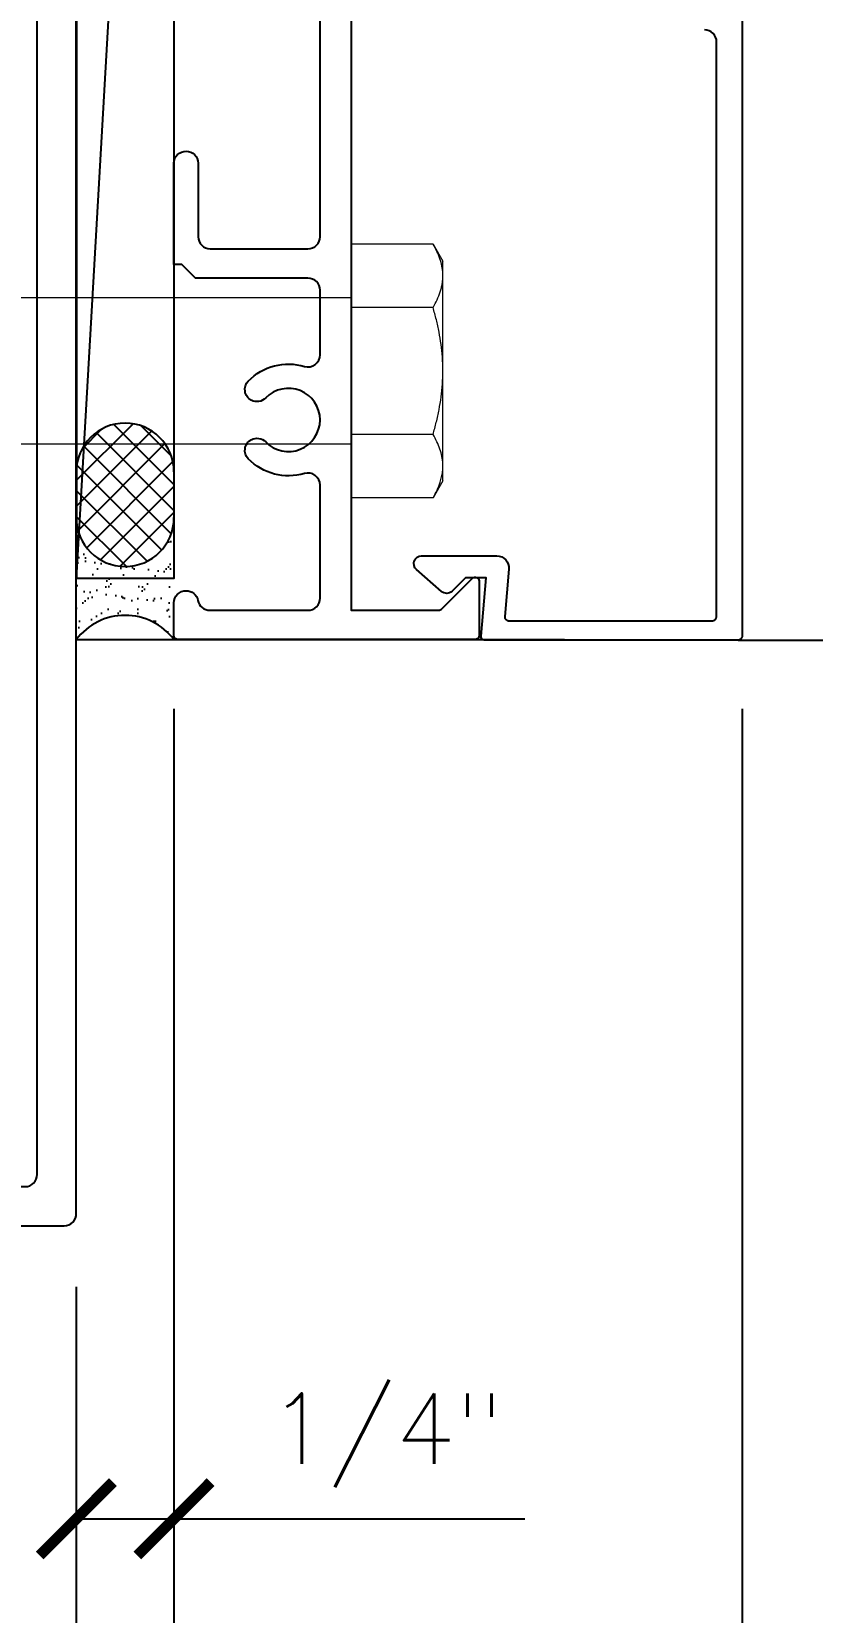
# Model space of a CAD drawing. Header units: inches. Extents: x 1061.6 to 1074.4, y -174.3 to -161.1.
# Drawn here: x 1068.321 to 1070.32, y -172.165 to -168.119 of the extents above; entities that cross this region are included whole.
import ezdxf

# ---------------------------------------------------------------- set-up
doc = ezdxf.new("R2010")
doc.units = ezdxf.units.IN
doc.header["$MEASUREMENT"] = 0
doc.linetypes.add('SLD-Solid', pattern=[0])
for name, color, linetype in [('ALUMINUM', 7, 'Continuous'), ('DIM', 140, 'Continuous'), ('DIM @ 2', 140, 'Continuous'), ('FRAME', 1, 'Continuous'), ('GASKET', 1, 'Continuous'), ('HATCH1', 4, 'Continuous'), ('SEALANT', 1, 'Continuous')]:
    doc.layers.add(name, color=color, linetype=linetype)
doc.styles.add('SIMPLEX1', font='simplex.shx')
doc.styles.get("Standard").update_dxf_attribs({"font": 'romans.shx'})
doc.dimstyles.new('1X1', dxfattribs={"dimtxt": 0.09, "dimasz": 0.09375, "dimexe": 0.09375, "dimexo": 0.09375, "dimgap": 0.032, "dimtad": 1, "dimdec": 4, "dimzin": 11, "dimdsep": 46, "dimlunit": 5, "dimtxsty": 'Standard', "dimblk1": 'ARCHTICK', "dimblk2": 'ARCHTICK', "dimsah": 1, "dimcen": 0.09, "dimadec": 0, "dimazin": 0, "dimtfac": 1, "dimtdec": 4, "dimtofl": 0, "dimtmove": 0, "dimatfit": 3, "dimldrblk": 'ARROW', "dimfxl": 0, "dimfrac": 2, "dimtolj": 1, "dimtzin": 0, "dimarcsym": 0})
doc.dimstyles.new('1X1T-A', dxfattribs={"dimtxt": 0.09, "dimasz": 0.09375, "dimexe": 0.09375, "dimexo": 0.09375, "dimgap": 0.032, "dimtad": 1, "dimdec": 5, "dimdsep": 46, "dimlunit": 4, "dimtxsty": 'SIMPLEX1', "dimblk1": 'ARCHTICK', "dimblk2": 'ARROW', "dimsah": 1, "dimcen": 0.03, "dimdle": 0.09375, "dimse2": 1, "dimadec": 0, "dimazin": 0, "dimtfac": 1, "dimtdec": 5, "dimtofl": 0, "dimtmove": 0, "dimatfit": 3, "dimldrblk": 'ARCHTICK', "dimfxl": 0, "dimfrac": 2, "dimtolj": 1, "dimtzin": 0, "dimarcsym": 0})

# ---------------------------------------------------------------- blocks, each defined once
blk = doc.blocks.new('3805_BLOCK_FRAME')
blk.add_lwpolyline([(-1.5865, 1), (-4.3375, 1), (-4.3375, 0.7763, 0.198912), (-4.3346, 0.7692), (-4.2554, 0.6901, -0.668179), (-4.2625, 0.673), (-4.4025, 0.673, -0.414214), (-4.4125, 0.683), (-4.4125, 1.444, -0.414214), (-4.4025, 1.454), (-4.3185, 1.454, -0.414214), (-4.2875, 1.423, -0.358249), (-4.3125, 1.3926, 0.358249), (-4.3375, 1.3622), (-4.3375, 1.111, 0.414214), (-4.3065, 1.08), (-4.0172, 1.08, 0.5024), (-3.9875, 1.1199, -0.280293), (-3.95, 1.2637, -0.498955), (-3.901, 1.256), (-3.901, 1.256, -0.334263), (-3.9068, 1.2192, 2.470836), (-3.7942, 1.2192, -0.334263), (-3.8, 1.256), (-3.8, 1.256, -0.498955), (-3.751, 1.2637, -0.280293), (-3.7135, 1.1199, 0.5024), (-3.6838, 1.08), (-3.5185, 1.08, 0.414214), (-3.4875, 1.111), (-3.4875, 1.399), (-3.4525, 1.434), (-3.4525, 1.454), (-3.1935, 1.454, -0.414214), (-3.1625, 1.423, -0.414214), (-3.1935, 1.392), (-3.3815, 1.392, 0.414214), (-3.4125, 1.361), (-3.4125, 1.111, 0.414214), (-3.3815, 1.08), (-2.3292, 1.08, 0.5024)], format="xyb")
blk = doc.blocks.new('3103-1.25x6 tube')
at = {"layer": 'ALUMINUM'}
blk.add_lwpolyline([(-0.594, 0), (0.594, 0, 0.414214), (0.625, 0.031), (0.625, 5.969, 0.414214), (0.594, 6), (-0.594, 6, 0.414214), (-0.625, 5.969), (-0.625, 0.031, 0.414214)], format="xyb", close=True, dxfattribs=at)
blk.add_lwpolyline([(-0.525, 4.794), (-0.525, 1.206, 0.414214), (-0.494, 1.175), (-0.4403, 1.175, 0.267949), (-0.4134, 1.1905, -0.052149), (-0.3974, 1.2126, -0.509851), (-0.3475, 1.2073), (-0.3475, 1.2073, -0.324634), (-0.3513, 1.1711, 2.242916), (-0.2487, 1.1711, -0.324634), (-0.2525, 1.2073), (-0.2525, 1.2073, -0.509851), (-0.2026, 1.2126, -1.110035), (-0.4134, 1.0595, 0.267949), (-0.4403, 1.075), (-0.494, 1.075, 0.414214), (-0.525, 1.044), (-0.525, 0.131, 0.414214), (-0.494, 0.1), (0.494, 0.1, 0.414214), (0.525, 0.131), (0.525, 5.869, 0.414214)], format="xyb", dxfattribs=at)
blk = doc.blocks.new('*U29')
blk.add_blockref('3103-1.25x6 tube', (0, 0))
blk = doc.blocks.new('_ARCHTICK')
at = {"color": 0, "linetype": 'ByBlock', "const_width": 0.15}
blk.add_lwpolyline([(-0.5, -0.5), (0.5, 0.5)], dxfattribs=at)
blk = doc.blocks.new('*D48')
at = {"layer": 'DEFPOINTS', "color": 0}
for p in [(1066.9354, -169.6653), (1068.6854, -169.6653), (1068.6854, -173.4253)]:
    blk.add_point(p, dxfattribs=at)
at = {"layer": 'DIM', "color": 0, "lineweight": -2}
for p, q in [((1066.9354, -169.8528), (1066.9354, -173.6128)), ((1068.6854, -169.8528), (1068.6854, -173.6128)), ((1066.9354, -173.4253), (1068.6854, -173.4253))]:
    blk.add_line(p, q, dxfattribs=at)
at = {"layer": 'DIM', "color": 0, "lineweight": -2, "xscale": 0.1875, "yscale": 0.1875, "zscale": 0.1875, "rotation": 180}
blk.add_blockref('_ARCHTICK', (1066.9354, -173.4253), dxfattribs=at)
at = {"layer": 'DIM', "color": 0, "lineweight": -2, "xscale": 0.1875, "yscale": 0.1875, "zscale": 0.1875}
blk.add_blockref('_ARCHTICK', (1068.6854, -173.4253), dxfattribs=at)
at = {"layer": 'DIM', "color": 0, "insert": (1067.8104, -173.2242), "char_height": 0.18, "attachment_point": 5}
blk.add_mtext('\\A1;1 3/4"', dxfattribs=at)
blk = doc.blocks.new('ARROW')
at = {"color": 0, "linetype": 'ByBlock'}
blk.add_solid([(-2.197, -0.366), (-2.197, 0.366), (0, 0)], dxfattribs=at)
at = {"layer": 'DEFPOINTS', "color": 0, "linetype": 'ByBlock'}
blk.add_point((0, 0), dxfattribs=at)
blk = doc.blocks.new('*D55')
at = {"layer": 'DEFPOINTS', "color": 0}
for p in [(1068.6854, -169.6653), (1073.0177, -169.8827), (1073.0177, -173.4253)]:
    blk.add_point(p, dxfattribs=at)
at = {"layer": 'DIM', "color": 0, "lineweight": -2}
for p, q in [((1068.6854, -169.8528), (1068.6854, -173.6128)), ((1068.4979, -173.4253), (1072.8302, -173.4253))]:
    blk.add_line(p, q, dxfattribs=at)
at = {"layer": 'DIM', "color": 0, "lineweight": -2, "xscale": 0.1875, "yscale": 0.1875, "zscale": 0.1875, "rotation": 180}
blk.add_blockref('_ARCHTICK', (1068.6854, -173.4253), dxfattribs=at)
at = {"layer": 'DIM', "color": 0, "lineweight": -2, "xscale": 0.1875, "yscale": 0.1875, "zscale": 0.1875}
blk.add_blockref('ARROW', (1073.0177, -173.4253), dxfattribs=at)
at = {"layer": 'DIM', "color": 0, "insert": (1070.7578, -173.2713), "char_height": 0.18, "attachment_point": 5}
blk.add_mtext('\\A1;NET FRAME DIMENSION', dxfattribs=at)
blk = doc.blocks.new('*D50')
at = {"layer": 'DEFPOINTS', "color": 0}
for p in [(1068.6854, -169.6653), (1070.1394, -169.6653), (1070.1394, -172.6753)]:
    blk.add_point(p, dxfattribs=at)
at = {"layer": 'DIM', "color": 0, "lineweight": -2}
for p, q in [((1068.6854, -169.8528), (1068.6854, -172.8628)), ((1070.1394, -169.8528), (1070.1394, -172.8628)), ((1068.6854, -172.6753), (1070.1394, -172.6753))]:
    blk.add_line(p, q, dxfattribs=at)
at = {"layer": 'DIM', "color": 0, "lineweight": -2, "xscale": 0.1875, "yscale": 0.1875, "zscale": 0.1875, "rotation": 180}
blk.add_blockref('_ARCHTICK', (1068.6854, -172.6753), dxfattribs=at)
at = {"layer": 'DIM', "color": 0, "lineweight": -2, "xscale": 0.1875, "yscale": 0.1875, "zscale": 0.1875}
blk.add_blockref('_ARCHTICK', (1070.1394, -172.6753), dxfattribs=at)
at = {"layer": 'DIM', "color": 0, "insert": (1069.4124, -172.4742), "char_height": 0.18, "attachment_point": 5}
blk.add_mtext('\\A1;1 7/16"', dxfattribs=at)
blk = doc.blocks.new('*D51')
at = {"layer": 'DEFPOINTS', "color": 0}
for p in [(1067.1854, -171.1443), (1068.4354, -171.1443), (1068.4354, -172.6753)]:
    blk.add_point(p, dxfattribs=at)
at = {"layer": 'DIM', "color": 0, "lineweight": -2}
for p, q in [((1067.1854, -171.3318), (1067.1854, -172.8628)), ((1068.4354, -171.3318), (1068.4354, -172.8628)), ((1067.1854, -172.6753), (1068.4354, -172.6753))]:
    blk.add_line(p, q, dxfattribs=at)
at = {"layer": 'DIM', "color": 0, "lineweight": -2, "xscale": 0.1875, "yscale": 0.1875, "zscale": 0.1875, "rotation": 180}
blk.add_blockref('_ARCHTICK', (1067.1854, -172.6753), dxfattribs=at)
at = {"layer": 'DIM', "color": 0, "lineweight": -2, "xscale": 0.1875, "yscale": 0.1875, "zscale": 0.1875}
blk.add_blockref('_ARCHTICK', (1068.4354, -172.6753), dxfattribs=at)
at = {"layer": 'DIM', "color": 0, "insert": (1067.8104, -172.4742), "char_height": 0.18, "attachment_point": 5}
blk.add_mtext('\\A1;1 1/4"', dxfattribs=at)
blk = doc.blocks.new('*D52')
at = {"layer": 'DEFPOINTS', "color": 0}
for p in [(1068.6854, -169.6653), (1068.4354, -171.1443), (1068.4354, -171.9253)]:
    blk.add_point(p, dxfattribs=at)
at = {"layer": 'DIM', "color": 0, "lineweight": -2}
for p, q in [((1068.6854, -169.8528), (1068.6854, -172.1128)), ((1068.4354, -171.3318), (1068.4354, -172.1128)), ((1068.4354, -171.9253), (1068.6854, -171.9253)), ((1068.6854, -171.9253), (1069.5837, -171.9253))]:
    blk.add_line(p, q, dxfattribs=at)
at = {"layer": 'DIM', "color": 0, "lineweight": -2, "xscale": 0.1875, "yscale": 0.1875, "zscale": 0.1875, "rotation": 180}
blk.add_blockref('_ARCHTICK', (1068.4354, -171.9253), dxfattribs=at)
at = {"layer": 'DIM', "color": 0, "lineweight": -2, "xscale": 0.1875, "yscale": 0.1875, "zscale": 0.1875}
blk.add_blockref('_ARCHTICK', (1068.6854, -171.9253), dxfattribs=at)
at = {"layer": 'DIM', "color": 0, "insert": (1069.2283, -171.7242), "char_height": 0.18, "attachment_point": 5}
blk.add_mtext('\\A1;1/4"', dxfattribs=at)
blk = doc.blocks.new('92186A638')
at = {"color": 7, "linetype": 'SLD-Solid', "lineweight": 15}
for p, q in [((-0.2093, 0.3248), (-0.2344, 0.2812)), ((-0.2093, 0.3248), (0, 0.3248)), ((0, 0.1624), (0, 0.3248)), ((-0.2344, 0.2436), (-0.2344, 0.2812)), ((-0.2344, 0), (-0.2344, 0.2436)), ((-0.2093, 0.1624), (0, 0.1624)), ((2.2656, 0.1875), (0, 0.1875)), ((0, -0.1624), (0, 0.1624)), ((-0.2344, -0.2436), (-0.2344, 0)), ((-0.2093, -0.1624), (0, -0.1624)), ((0, -0.3248), (0, -0.1624)), ((0, -0.1875), (2.2656, -0.1875)), ((-0.2344, -0.2812), (-0.2344, -0.2436)), ((-0.2344, -0.2812), (-0.2093, -0.3248)), ((-0.2093, -0.3248), (0, -0.3248))]:
    blk.add_line(p, q, dxfattribs=at)
for points, knots in [([(-0.2344, 0.2436), (-0.2343, 0.2455), (-0.2342, 0.2538), (-0.2323, 0.2685), (-0.227, 0.2875), (-0.2193, 0.3064), (-0.2126, 0.3186), (-0.2093, 0.3248)], [0, 0, 0, 0, 0.06719, 0.289397, 0.516274, 0.754243, 1, 1, 1, 1]), ([(-0.2093, 0.1624), (-0.2128, 0.1689), (-0.2199, 0.1817), (-0.2266, 0.1986), (-0.2306, 0.2123), (-0.2327, 0.2227), (-0.2341, 0.2331), (-0.2343, 0.2401), (-0.2344, 0.2436)], [0, 0, 0, 0, 0.258723, 0.509679, 0.633899, 0.756442, 0.878547, 1, 1, 1, 1]), ([(-0.2344, 0), (-0.2341, 0.012), (-0.2336, 0.0347), (-0.23, 0.0679), (-0.2248, 0.0996), (-0.2179, 0.1312), (-0.2121, 0.152), (-0.2093, 0.1624)], [0, 0, 0, 0, 0.219086, 0.412836, 0.607273, 0.803423, 1, 1, 1, 1]), ([(-0.2093, -0.1624), (-0.2121, -0.1521), (-0.2179, -0.1312), (-0.2249, -0.0992), (-0.2302, -0.0666), (-0.2337, -0.0334), (-0.2342, -0.0112), (-0.2344, 0)], [0, 0, 0, 0, 0.194733, 0.394387, 0.59459, 0.796857, 1, 1, 1, 1]), ([(-0.2344, -0.2436), (-0.2343, -0.2416), (-0.2342, -0.2334), (-0.2323, -0.2186), (-0.227, -0.1996), (-0.2193, -0.1807), (-0.2127, -0.1686), (-0.2093, -0.1624)], [0, 0, 0, 0, 0.067189, 0.288791, 0.51628, 0.753866, 1, 1, 1, 1]), ([(-0.2093, -0.3248), (-0.2128, -0.3182), (-0.2199, -0.3054), (-0.227, -0.2874), (-0.2314, -0.2714), (-0.2339, -0.2575), (-0.2342, -0.2482), (-0.2344, -0.2436)], [0, 0, 0, 0, 0.259205, 0.509741, 0.675445, 0.838537, 1, 1, 1, 1])]:
    blk.add_open_spline(points, degree=3, knots=knots, dxfattribs=at)

msp = doc.modelspace()

# ---------------------------------------------------------------- hatches: boundary and pattern name
at = {"layer": 'DIM', "linetype": 'Continuous'}
h = msp.add_hatch(dxfattribs=at)
h.set_pattern_fill('AR-SAND', color=256, scale=0.03, style=0)
h.set_pattern_definition([(142.5, (1065.572044, -217.40849), (0.0018898, 0.057804713), [0, -0.0456, 0, -0.051, 0, -0.04875]), (172.5, (1065.57204, -217.40849), (-0.0530933, 0.08466438), [0, -0.0246, 0, -0.0411, 0, -0.01575]), (212.5, (1065.608944, -217.40849), (-0.093424256, 0.00016977), [0, -0.015, 0, -0.054, 0, -0.0705]), (222.5, (1065.60894, -217.40849), (-0.0901838, 0.02633027), [0, -0.0075, 0, -0.0354, 0, -0.0405])])
h.paths.add_polyline_path([(1068.685375, -169.363294), (1068.685375, -169.675294, 0.496), (1068.435375, -169.675294), (1068.435375, -169.363294, 1)])
at = {"layer": 'HATCH1', "linetype": 'Continuous'}
h = msp.add_hatch(dxfattribs=at)
h.set_pattern_fill('ANSI37', color=256, scale=0.375, angle=90, style=0)
h.set_pattern_definition([(45, (1065.572044, -217.40849), (0.03314563, -0.03314563), []), (315, (1065.572044, -217.40849), (-0.03314563, -0.03314563), [])])
edge = h.paths.add_edge_path()
edge.add_arc((1068.560375, -169.363294), 0.125, 180, 360)
edge.add_line((1068.685375, -169.363294), (1068.685375, -169.246356))
edge.add_arc((1068.560375, -169.246356), 0.125, 360, 540)
edge.add_line((1068.435375, -169.246356), (1068.435375, -169.363294))

# ---------------------------------------------------------------- linework, layer by layer
for p, q in [((1068.435375, -169.675294), (1069.685375, -169.675294)), ((1069.685375, -169.675294), (1069.685375, -169.677028))]:
    msp.add_line(p, q)
at = {"layer": 'FRAME'}
msp.add_line((1070.129375, -169.677028), (1073.007678, -169.677028), dxfattribs=at)
msp.add_lwpolyline([(1070.139375, -166.483028), (1070.139375, -169.667028, -0.41421356), (1070.129375, -169.677028), (1069.481375, -169.677028, -0.44001053), (1069.471413, -169.666156), (1069.48446, -169.517028), (1069.431375, -169.517028), (1069.397233, -169.55117, -0.39548575), (1069.369887, -169.55205), (1069.306172, -169.49605, -0.69170773), (1069.319375, -169.461028), (1069.511743, -169.461028, -0.44001053), (1069.542625, -169.49473), (1069.532001, -169.616156, 0.44001053), (1069.541963, -169.627028), (1070.064375, -169.627028, 0.41421356), (1070.074375, -169.617028), (1070.074375, -168.146028, 0.41421356), (1070.043375, -168.115028)], format="xyb", dxfattribs=at)
at = {"layer": 'GASKET'}
msp.add_lwpolyline([(1068.685375, -165.175294), (1068.435587, -165.173561), (1068.435587, -169.518824), (1068.685375, -165.175294), (1068.685375, -169.518824), (1068.435587, -169.518824)], dxfattribs=at)
at = {"layer": 'SEALANT'}
for centre, radius, start, end in [((1068.560375, -169.246356), 0.125, 0, 180), ((1068.560375, -169.363294), 0.125, 180, 0), ((1068.560375, -169.770302), 0.157008, 37.237177, 142.762823)]:
    msp.add_arc(centre, radius, start, end, dxfattribs=at)

# ---------------------------------------------------------------- block references
msp.add_blockref('*U29', (1067.810375, -171.175294))
at = {"xscale": -1}
msp.add_blockref('92186A638', (1069.139375, -168.987794), dxfattribs=at)
at = {"layer": 'FRAME', "rotation": 90}
msp.add_blockref('3805_BLOCK_FRAME', (1070.139375, -165.262794), dxfattribs=at)

# ---------------------------------------------------------------- dimensions: what is measured, and where the dimension line sits
at = {"layer": 'DIM @ 2'}
for base, p1, p2, picture, middle in [((1068.685375, -173.425294), (1066.935375, -169.665294), (1068.685375, -169.665294), '*D48', (1067.810375, -173.425294)), ((1068.435375, -171.925294), (1068.685375, -169.665294), (1068.435375, -171.144294), '*D52', (1069.228303, -171.925294))]:
    dim = msp.add_linear_dim(base=base, p1=p1, p2=p2, dimstyle='1X1', override={"dimscale": 2, "dimpost": '"', "dimtix": 0, "dimtofl": 0, "dimtmove": 0, "dimatfit": 3}, dxfattribs=at)
    dim.commit()
    dim.dimension.update_dxf_attribs({"geometry": picture, "text_midpoint": middle, "dimtype": 128})
dim = msp.add_linear_dim(base=(1073.017678, -173.425294), p1=(1068.685375, -169.665294), p2=(1073.017678, -169.882702), angle=180, text='NET FRAME DIMENSION', dimstyle='1X1T-A', override={"dimscale": 2, "dimtxsty": 'Standard', "dimtix": 0, "dimtofl": 0, "dimtmove": 0, "dimatfit": 3}, dxfattribs=at)
dim.commit()
dim.dimension.update_dxf_attribs({"geometry": '*D55', "text_midpoint": (1070.757776, -173.271294)})
for base, p1, p2, picture, middle in [((1070.139375, -172.675294), (1068.685375, -169.665294), (1070.139375, -169.665294), '*D50', (1069.412375, -172.474152)), ((1068.435375, -172.675294), (1067.185375, -171.144294), (1068.435375, -171.144294), '*D51', (1067.810375, -172.474152))]:
    dim = msp.add_linear_dim(base=base, p1=p1, p2=p2, dimstyle='1X1', override={"dimscale": 2, "dimpost": '"', "dimtix": 0, "dimtofl": 0, "dimtmove": 0, "dimatfit": 3}, dxfattribs=at)
    dim.commit()
    dim.dimension.update_dxf_attribs({"geometry": picture, "text_midpoint": middle})

doc.saveas('drawing.dxf')
